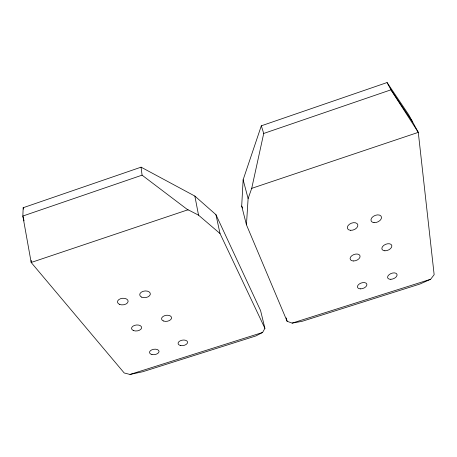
<?xml version="1.0" encoding="UTF-8"?>
<svg xmlns="http://www.w3.org/2000/svg" width="457" height="457" viewBox="0 0 457 457"><rect width="100%" height="100%" fill="white"/><g stroke="black" fill="none" stroke-linecap="round" stroke-linejoin="round"><path stroke-width="0.69" d="M31.236 260.381L31.179 262.478L124.195 372.958L130.017 374.449L142.755 371.73L255.846 335.952L262.575 332.485L264.911 328.343L260.564 310.537L215.938 214.659L194.859 196.076L141.076 167.165L23.181 207.718L22.85 216.035L31.179 262.478L188.061 209.746L198.544 215.173L220.023 233.544L264.911 328.343M241.696 206.05L243.135 179.772L261.324 125.806L387.073 82.551L408.638 114.65L418.281 132.364L434.15 274.691L430.62 279.278L419.989 284.014L301.974 321.357L292.16 323.116L287.127 321.305L246.443 224.787L241.696 206.05L242.518 208.026M246.443 224.787L248.111 198.572L251.71 188.353L263.723 133.455L261.324 125.806M188.124 210.077L142.07 175.162L22.85 216.035L24.061 220.88M263.723 133.455L390.981 89.823L412.591 121.916M130.017 374.449L262.575 332.485M292.16 323.116L430.62 279.278M387.073 82.551L390.981 89.823L418.281 132.364L251.71 188.353L251.801 188.678M286.202 317.895L287.127 321.305M243.135 179.772L248.111 198.572M23.181 207.718L23.524 209.1M215.938 214.659L220.023 233.544M194.859 196.076L198.544 215.173M141.076 167.165L142.07 175.162M180.783 345.561A4.804 2.742 -9.3 0 0 187.576 342.099A4.804 2.742 -9.3 0 0 180.138 340.848A4.804 2.742 -9.3 0 0 180.783 345.561M151.941 354.529A4.81 2.708 -7.9 0 0 159.059 351.45A4.81 2.708 -7.9 0 0 151.844 349.816A4.81 2.708 -7.9 0 0 151.941 354.529M133.507 330.582A5.073 2.988 -6.6 0 0 141.601 328A5.073 2.988 -6.6 0 0 134.684 325.344A5.073 2.988 -6.6 0 0 133.507 330.582M163.372 320.957A5.061 3.033 -8.3 0 0 171.529 318.352A5.061 3.033 -8.3 0 0 164.811 315.61A5.061 3.033 -8.3 0 0 163.372 320.957M119.74 304.459A5.353 3.302 -5.4 0 0 128.114 301.546A5.353 3.302 -5.4 0 0 120.545 298.701A5.353 3.302 -5.4 0 0 119.74 304.459M141.744 297.17A5.341 3.336 -6.7 0 0 150.296 294.411A5.341 3.336 -6.7 0 0 143.064 291.332A5.341 3.336 -6.7 0 0 141.744 297.17M360.396 288.87A4.936 2.868 -19.5 0 0 366.862 284.225A4.936 2.868 -19.5 0 0 359.225 284.026A4.936 2.868 -19.5 0 0 360.396 288.87M390.844 279.313A4.987 2.868 -21.2 0 0 396.996 274.331A4.987 2.868 -21.2 0 0 389.158 274.634A4.987 2.868 -21.2 0 0 390.844 279.313M384.863 250.796A5.261 3.182 -22.1 0 0 391.843 245.66A5.261 3.182 -22.1 0 0 383.869 245.295A5.261 3.182 -22.1 0 0 384.863 250.796M353.267 260.976A5.198 3.182 -20.2 0 0 360.042 255.92A5.198 3.182 -20.2 0 0 351.97 255.594A5.198 3.182 -20.2 0 0 353.267 260.976M374.026 222.639A5.541 3.525 -22.9 0 0 381.498 217.195A5.541 3.525 -22.9 0 0 373.18 216.464A5.541 3.525 -22.9 0 0 374.026 222.639M350.69 230.322A5.49 3.525 -21.3 0 0 357.814 224.81A5.49 3.525 -21.3 0 0 349.302 224.336A5.49 3.525 -21.3 0 0 350.69 230.322"/></g></svg>
